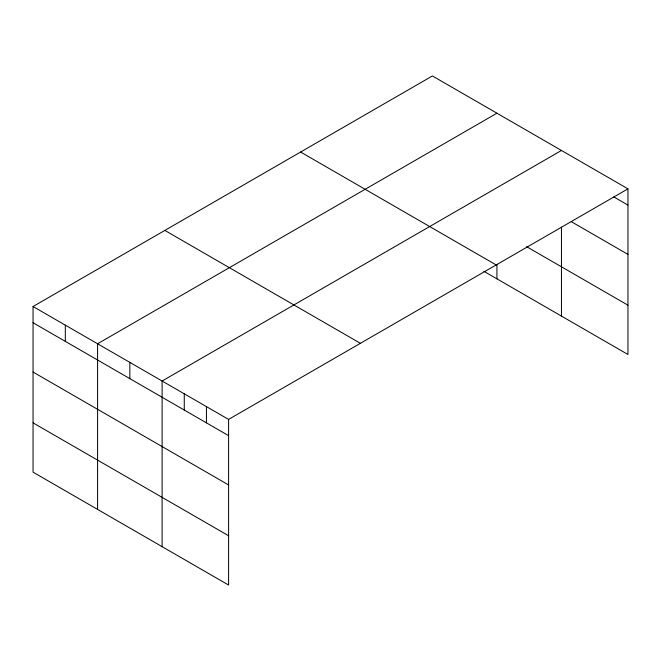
<?xml version="1.0" encoding="UTF-8"?>
<svg xmlns="http://www.w3.org/2000/svg" width="661" height="661" viewBox="0 0 661 661"><rect width="100%" height="100%" fill="white"/><g stroke="black" fill="none" stroke-linecap="round" stroke-linejoin="round"><path stroke-width="0.99" d="M627.95 188.848L228.599 419.413L228.599 585.051L33.05 472.152L33.05 306.514L432.401 75.949L627.95 188.848L627.95 354.486L483.852 271.291M496.932 113.205L97.58 343.77L97.58 509.408M561.462 150.46L162.11 381.025L162.11 546.664M613.763 196.895L627.95 205.084M571.211 221.633L627.95 254.386M526.586 246.66L627.95 305.184M300.615 152.038L496.163 264.937M164.837 230.425L360.385 343.323M33.05 306.514L228.599 419.413M33.05 322.75L228.599 435.649M33.05 372.052L228.599 484.951M33.05 422.85L228.599 535.749M561.462 227.177L561.462 316.098M496.932 264.466L496.932 278.843M206.439 406.614L206.439 422.85M184.27 393.824L184.27 410.06M129.845 362.402L129.845 378.629M65.315 325.138L65.315 341.373"/></g></svg>
